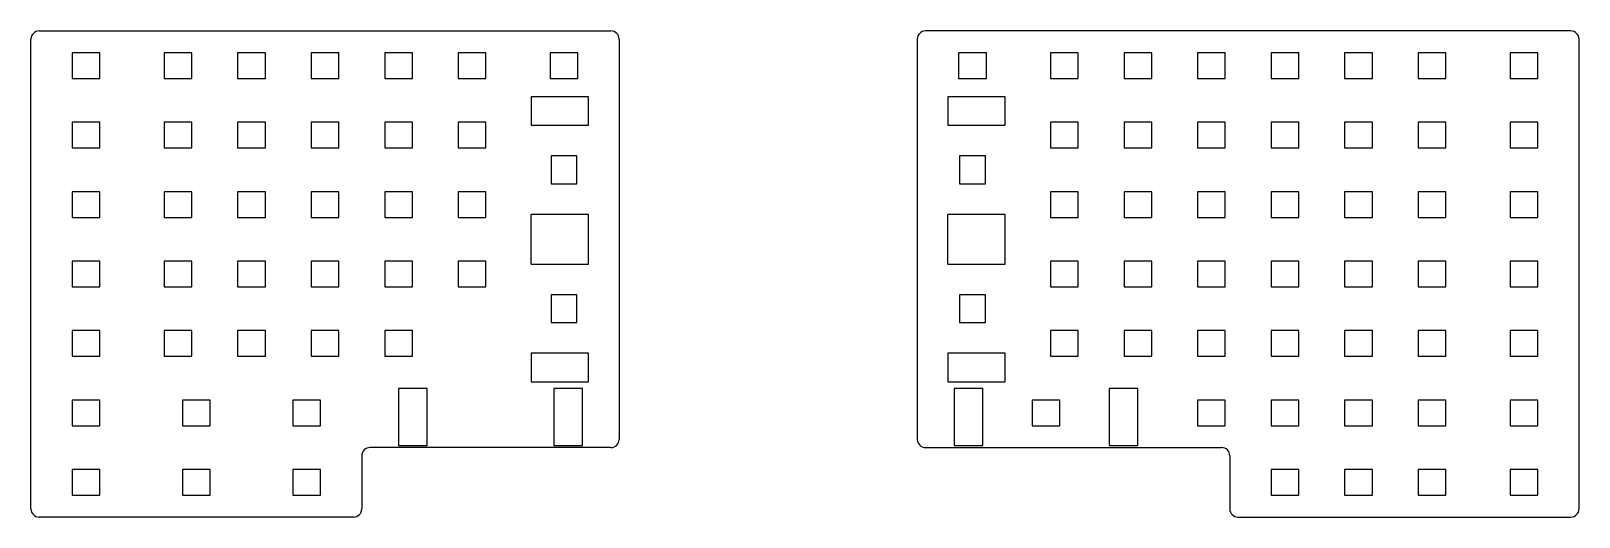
# Model space of a CAD drawing. Header units: millimetres. Extents: x 22 to 400, y -142 to -24.
import ezdxf

# ---------------------------------------------------------------- set-up
doc = ezdxf.new("R2010")
doc.units = ezdxf.units.MM

msp = doc.modelspace()

# ---------------------------------------------------------------- linework, layer by layer
for p, q in [((21.5, -140.5), (21.5, -25.5)), ((23.5, -23.5), (163.5, -23.5)), ((165.5, -25.5), (165.5, -123.5)), ((238.5, -25.5), (238.5, -123.5)), ((398.5, -23.5), (240.5, -23.5)), ((400.5, -140.5), (400.5, -25.5)), ((38.4, -28.85), (31.6, -28.85)), ((31.6, -28.85), (31.6, -35.15)), ((38.4, -35.15), (38.4, -28.85)), ((60.9, -28.85), (54.1, -28.85)), ((54.1, -28.85), (54.1, -35.15)), ((60.9, -35.15), (60.9, -28.85)), ((78.9, -28.85), (72.1, -28.85)), ((72.1, -28.85), (72.1, -35.15)), ((78.9, -35.15), (78.9, -28.85)), ((96.9, -28.85), (90.1, -28.85)), ((90.1, -28.85), (90.1, -35.15)), ((96.9, -35.15), (96.9, -28.85)), ((114.9, -28.85), (108.1, -28.85)), ((108.1, -28.85), (108.1, -35.15)), ((114.9, -35.15), (114.9, -28.85)), ((132.9, -28.85), (126.1, -28.85)), ((126.1, -28.85), (126.1, -35.15)), ((132.9, -35.15), (132.9, -28.85)), ((155.4, -28.85), (148.6, -28.85)), ((148.6, -28.85), (148.6, -35.15)), ((155.4, -35.15), (155.4, -28.85)), ((255.4, -28.85), (248.6, -28.85)), ((248.6, -28.85), (248.6, -35.15)), ((255.4, -35.15), (255.4, -28.85)), ((277.9, -28.85), (271.1, -28.85)), ((271.1, -28.85), (271.1, -35.15)), ((277.9, -35.15), (277.9, -28.85)), ((295.9, -28.85), (289.1, -28.85)), ((289.1, -28.85), (289.1, -35.15)), ((295.9, -35.15), (295.9, -28.85)), ((313.9, -28.85), (307.1, -28.85)), ((307.1, -28.85), (307.1, -35.15)), ((313.9, -35.15), (313.9, -28.85)), ((331.9, -28.85), (325.1, -28.85)), ((325.1, -28.85), (325.1, -35.15)), ((331.9, -35.15), (331.9, -28.85)), ((349.9, -28.85), (343.1, -28.85)), ((343.1, -28.85), (343.1, -35.15)), ((349.9, -35.15), (349.9, -28.85)), ((367.9, -28.85), (361.1, -28.85)), ((361.1, -28.85), (361.1, -35.15)), ((367.9, -35.15), (367.9, -28.85)), ((390.4, -28.85), (383.6, -28.85)), ((383.6, -28.85), (383.6, -35.15)), ((390.4, -35.15), (390.4, -28.85)), ((31.6, -35.15), (38.4, -35.15)), ((54.1, -35.15), (60.9, -35.15)), ((72.1, -35.15), (78.9, -35.15)), ((90.1, -35.15), (96.9, -35.15)), ((108.1, -35.15), (114.9, -35.15)), ((126.1, -35.15), (132.9, -35.15)), ((148.6, -35.15), (155.4, -35.15)), ((248.6, -35.15), (255.4, -35.15)), ((271.1, -35.15), (277.9, -35.15)), ((289.1, -35.15), (295.9, -35.15)), ((307.1, -35.15), (313.9, -35.15)), ((325.1, -35.15), (331.9, -35.15)), ((343.1, -35.15), (349.9, -35.15)), ((361.1, -35.15), (367.9, -35.15)), ((383.6, -35.15), (390.4, -35.15)), ((158, -39.6), (144, -39.6)), ((144, -39.6), (144, -46.6)), ((158, -46.6), (158, -39.6)), ((260, -39.6), (246, -39.6)), ((246, -39.6), (246, -46.6)), ((260, -46.6), (260, -39.6)), ((38.4, -45.85), (31.6, -45.85)), ((31.6, -45.85), (31.6, -52.15)), ((38.4, -52.15), (38.4, -45.85)), ((60.9, -45.85), (54.1, -45.85)), ((54.1, -45.85), (54.1, -52.15)), ((60.9, -52.15), (60.9, -45.85)), ((78.9, -45.85), (72.1, -45.85)), ((72.1, -45.85), (72.1, -52.15)), ((78.9, -52.15), (78.9, -45.85)), ((96.9, -45.85), (90.1, -45.85)), ((90.1, -45.85), (90.1, -52.15)), ((96.9, -52.15), (96.9, -45.85)), ((114.9, -45.85), (108.1, -45.85)), ((108.1, -45.85), (108.1, -52.15)), ((114.9, -52.15), (114.9, -45.85)), ((132.9, -45.85), (126.1, -45.85)), ((126.1, -45.85), (126.1, -52.15)), ((132.9, -52.15), (132.9, -45.85)), ((144, -46.6), (158, -46.6)), ((246, -46.6), (260, -46.6)), ((277.9, -45.85), (271.1, -45.85)), ((271.1, -45.85), (271.1, -52.15)), ((277.9, -52.15), (277.9, -45.85)), ((295.9, -45.85), (289.1, -45.85)), ((289.1, -45.85), (289.1, -52.15)), ((295.9, -52.15), (295.9, -45.85)), ((313.9, -45.85), (307.1, -45.85)), ((307.1, -45.85), (307.1, -52.15)), ((313.9, -52.15), (313.9, -45.85)), ((331.9, -45.85), (325.1, -45.85)), ((325.1, -45.85), (325.1, -52.15)), ((331.9, -52.15), (331.9, -45.85)), ((349.9, -45.85), (343.1, -45.85)), ((343.1, -45.85), (343.1, -52.15)), ((349.9, -52.15), (349.9, -45.85)), ((367.9, -45.85), (361.1, -45.85)), ((361.1, -45.85), (361.1, -52.15)), ((367.9, -52.15), (367.9, -45.85)), ((390.4, -45.85), (383.6, -45.85)), ((383.6, -45.85), (383.6, -52.15)), ((390.4, -52.15), (390.4, -45.85)), ((31.6, -52.15), (38.4, -52.15)), ((54.1, -52.15), (60.9, -52.15)), ((72.1, -52.15), (78.9, -52.15)), ((90.1, -52.15), (96.9, -52.15)), ((108.1, -52.15), (114.9, -52.15)), ((126.1, -52.15), (132.9, -52.15)), ((271.1, -52.15), (277.9, -52.15)), ((289.1, -52.15), (295.9, -52.15)), ((307.1, -52.15), (313.9, -52.15)), ((325.1, -52.15), (331.9, -52.15)), ((343.1, -52.15), (349.9, -52.15)), ((361.1, -52.15), (367.9, -52.15)), ((383.6, -52.15), (390.4, -52.15)), ((155.15, -54.1), (148.85, -54.1)), ((148.85, -54.1), (148.85, -60.9)), ((155.15, -60.9), (155.15, -54.1)), ((255.15, -54.1), (248.85, -54.1)), ((248.85, -54.1), (248.85, -60.9)), ((255.15, -60.9), (255.15, -54.1)), ((38.4, -62.85), (31.6, -62.85)), ((31.6, -62.85), (31.6, -69.15)), ((38.4, -69.15), (38.4, -62.85)), ((60.9, -62.85), (54.1, -62.85)), ((54.1, -62.85), (54.1, -69.15)), ((60.9, -69.15), (60.9, -62.85)), ((78.9, -62.85), (72.1, -62.85)), ((72.1, -62.85), (72.1, -69.15)), ((78.9, -69.15), (78.9, -62.85)), ((96.9, -62.85), (90.1, -62.85)), ((90.1, -62.85), (90.1, -69.15)), ((96.9, -69.15), (96.9, -62.85)), ((114.9, -62.85), (108.1, -62.85)), ((108.1, -62.85), (108.1, -69.15)), ((114.9, -69.15), (114.9, -62.85)), ((132.9, -62.85), (126.1, -62.85)), ((126.1, -62.85), (126.1, -69.15)), ((132.9, -69.15), (132.9, -62.85)), ((148.85, -60.9), (155.15, -60.9)), ((248.85, -60.9), (255.15, -60.9)), ((277.9, -62.85), (271.1, -62.85)), ((271.1, -62.85), (271.1, -69.15)), ((277.9, -69.15), (277.9, -62.85)), ((295.9, -62.85), (289.1, -62.85)), ((289.1, -62.85), (289.1, -69.15)), ((295.9, -69.15), (295.9, -62.85)), ((313.9, -62.85), (307.1, -62.85)), ((307.1, -62.85), (307.1, -69.15)), ((313.9, -69.15), (313.9, -62.85)), ((331.9, -62.85), (325.1, -62.85)), ((325.1, -62.85), (325.1, -69.15)), ((331.9, -69.15), (331.9, -62.85)), ((349.9, -62.85), (343.1, -62.85)), ((343.1, -62.85), (343.1, -69.15)), ((349.9, -69.15), (349.9, -62.85)), ((367.9, -62.85), (361.1, -62.85)), ((361.1, -62.85), (361.1, -69.15)), ((367.9, -69.15), (367.9, -62.85)), ((390.4, -62.85), (383.6, -62.85)), ((383.6, -62.85), (383.6, -69.15)), ((390.4, -69.15), (390.4, -62.85)), ((31.6, -69.15), (38.4, -69.15)), ((54.1, -69.15), (60.9, -69.15)), ((72.1, -69.15), (78.9, -69.15)), ((90.1, -69.15), (96.9, -69.15)), ((108.1, -69.15), (114.9, -69.15)), ((126.1, -69.15), (132.9, -69.15)), ((144, -80.6), (144, -68.4)), ((158, -68.4), (144, -68.4)), ((158, -80.6), (158, -68.4)), ((246, -80.6), (246, -68.4)), ((260, -68.4), (246, -68.4)), ((260, -80.6), (260, -68.4)), ((271.1, -69.15), (277.9, -69.15)), ((289.1, -69.15), (295.9, -69.15)), ((307.1, -69.15), (313.9, -69.15)), ((325.1, -69.15), (331.9, -69.15)), ((343.1, -69.15), (349.9, -69.15)), ((361.1, -69.15), (367.9, -69.15)), ((383.6, -69.15), (390.4, -69.15)), ((38.4, -79.85), (31.6, -79.85)), ((31.6, -79.85), (31.6, -86.15)), ((38.4, -86.15), (38.4, -79.85)), ((60.9, -79.85), (54.1, -79.85)), ((54.1, -79.85), (54.1, -86.15)), ((60.9, -86.15), (60.9, -79.85)), ((78.9, -79.85), (72.1, -79.85)), ((72.1, -79.85), (72.1, -86.15)), ((78.9, -86.15), (78.9, -79.85)), ((96.9, -79.85), (90.1, -79.85)), ((90.1, -79.85), (90.1, -86.15)), ((96.9, -86.15), (96.9, -79.85)), ((114.9, -79.85), (108.1, -79.85)), ((108.1, -79.85), (108.1, -86.15)), ((114.9, -86.15), (114.9, -79.85)), ((132.9, -79.85), (126.1, -79.85)), ((126.1, -79.85), (126.1, -86.15)), ((132.9, -86.15), (132.9, -79.85)), ((144, -80.6), (158, -80.6)), ((246, -80.6), (260, -80.6)), ((277.9, -79.85), (271.1, -79.85)), ((271.1, -79.85), (271.1, -86.15)), ((277.9, -86.15), (277.9, -79.85)), ((295.9, -79.85), (289.1, -79.85)), ((289.1, -79.85), (289.1, -86.15)), ((295.9, -86.15), (295.9, -79.85)), ((313.9, -79.85), (307.1, -79.85)), ((307.1, -79.85), (307.1, -86.15)), ((313.9, -86.15), (313.9, -79.85)), ((331.9, -79.85), (325.1, -79.85)), ((325.1, -79.85), (325.1, -86.15)), ((331.9, -86.15), (331.9, -79.85)), ((349.9, -79.85), (343.1, -79.85)), ((343.1, -79.85), (343.1, -86.15)), ((349.9, -86.15), (349.9, -79.85)), ((367.9, -79.85), (361.1, -79.85)), ((361.1, -79.85), (361.1, -86.15)), ((367.9, -86.15), (367.9, -79.85)), ((390.4, -79.85), (383.6, -79.85)), ((383.6, -79.85), (383.6, -86.15)), ((390.4, -86.15), (390.4, -79.85)), ((31.6, -86.15), (38.4, -86.15)), ((54.1, -86.15), (60.9, -86.15)), ((72.1, -86.15), (78.9, -86.15)), ((90.1, -86.15), (96.9, -86.15)), ((108.1, -86.15), (114.9, -86.15)), ((126.1, -86.15), (132.9, -86.15)), ((271.1, -86.15), (277.9, -86.15)), ((289.1, -86.15), (295.9, -86.15)), ((307.1, -86.15), (313.9, -86.15)), ((325.1, -86.15), (331.9, -86.15)), ((343.1, -86.15), (349.9, -86.15)), ((361.1, -86.15), (367.9, -86.15)), ((383.6, -86.15), (390.4, -86.15)), ((155.15, -88.1), (148.85, -88.1)), ((148.85, -88.1), (148.85, -94.9)), ((155.15, -94.9), (155.15, -88.1)), ((255.15, -88.1), (248.85, -88.1)), ((248.85, -88.1), (248.85, -94.9)), ((255.15, -94.9), (255.15, -88.1)), ((38.4, -96.85), (31.6, -96.85)), ((31.6, -96.85), (31.6, -103.15)), ((38.4, -103.15), (38.4, -96.85)), ((60.9, -96.85), (54.1, -96.85)), ((54.1, -96.85), (54.1, -103.15)), ((60.9, -103.15), (60.9, -96.85)), ((78.9, -96.85), (72.1, -96.85)), ((72.1, -96.85), (72.1, -103.15)), ((78.9, -103.15), (78.9, -96.85)), ((96.9, -96.85), (90.1, -96.85)), ((90.1, -96.85), (90.1, -103.15)), ((96.9, -103.15), (96.9, -96.85)), ((114.9, -96.85), (108.1, -96.85)), ((108.1, -96.85), (108.1, -103.15)), ((114.9, -103.15), (114.9, -96.85)), ((148.85, -94.9), (155.15, -94.9)), ((248.85, -94.9), (255.15, -94.9)), ((277.9, -96.85), (271.1, -96.85)), ((271.1, -96.85), (271.1, -103.15)), ((277.9, -103.15), (277.9, -96.85)), ((295.9, -96.85), (289.1, -96.85)), ((289.1, -96.85), (289.1, -103.15)), ((295.9, -103.15), (295.9, -96.85)), ((313.9, -96.85), (307.1, -96.85)), ((307.1, -96.85), (307.1, -103.15)), ((313.9, -103.15), (313.9, -96.85)), ((331.9, -96.85), (325.1, -96.85)), ((325.1, -96.85), (325.1, -103.15)), ((331.9, -103.15), (331.9, -96.85)), ((349.9, -96.85), (343.1, -96.85)), ((343.1, -96.85), (343.1, -103.15)), ((349.9, -103.15), (349.9, -96.85)), ((367.9, -96.85), (361.1, -96.85)), ((361.1, -96.85), (361.1, -103.15)), ((367.9, -103.15), (367.9, -96.85)), ((390.4, -96.85), (383.6, -96.85)), ((383.6, -96.85), (383.6, -103.15)), ((390.4, -103.15), (390.4, -96.85)), ((31.6, -103.15), (38.4, -103.15)), ((54.1, -103.15), (60.9, -103.15)), ((72.1, -103.15), (78.9, -103.15)), ((90.1, -103.15), (96.9, -103.15)), ((108.1, -103.15), (114.9, -103.15)), ((158, -102.4), (144, -102.4)), ((144, -102.4), (144, -109.4)), ((158, -109.4), (158, -102.4)), ((260, -102.4), (246, -102.4)), ((246, -102.4), (246, -109.4)), ((260, -109.4), (260, -102.4)), ((271.1, -103.15), (277.9, -103.15)), ((289.1, -103.15), (295.9, -103.15)), ((307.1, -103.15), (313.9, -103.15)), ((325.1, -103.15), (331.9, -103.15)), ((343.1, -103.15), (349.9, -103.15)), ((361.1, -103.15), (367.9, -103.15)), ((383.6, -103.15), (390.4, -103.15)), ((144, -109.4), (158, -109.4)), ((246, -109.4), (260, -109.4)), ((118.5, -111), (111.5, -111)), ((111.5, -111), (111.5, -125)), ((118.5, -125), (118.5, -111)), ((156.5, -111), (149.5, -111)), ((149.5, -111), (149.5, -125)), ((156.5, -125), (156.5, -111)), ((254.5, -111), (247.5, -111)), ((247.5, -111), (247.5, -125)), ((254.5, -125), (254.5, -111)), ((292.5, -111), (285.5, -111)), ((285.5, -111), (285.5, -125)), ((292.5, -125), (292.5, -111)), ((38.4, -113.85), (31.6, -113.85)), ((31.6, -113.85), (31.6, -120.15)), ((38.4, -120.15), (38.4, -113.85)), ((65.4, -113.85), (58.6, -113.85)), ((58.6, -113.85), (58.6, -120.15)), ((65.4, -120.15), (65.4, -113.85)), ((92.4, -113.85), (85.6, -113.85)), ((85.6, -113.85), (85.6, -120.15)), ((92.4, -120.15), (92.4, -113.85)), ((273.4, -113.85), (266.6, -113.85)), ((266.6, -113.85), (266.6, -120.15)), ((273.4, -120.15), (273.4, -113.85)), ((313.9, -113.85), (307.1, -113.85)), ((307.1, -113.85), (307.1, -120.15)), ((313.9, -120.15), (313.9, -113.85)), ((331.9, -113.85), (325.1, -113.85)), ((325.1, -113.85), (325.1, -120.15)), ((331.9, -120.15), (331.9, -113.85)), ((349.9, -113.85), (343.1, -113.85)), ((343.1, -113.85), (343.1, -120.15)), ((349.9, -120.15), (349.9, -113.85)), ((367.9, -113.85), (361.1, -113.85)), ((361.1, -113.85), (361.1, -120.15)), ((367.9, -120.15), (367.9, -113.85)), ((390.4, -113.85), (383.6, -113.85)), ((383.6, -113.85), (383.6, -120.15)), ((390.4, -120.15), (390.4, -113.85)), ((31.6, -120.15), (38.4, -120.15)), ((58.6, -120.15), (65.4, -120.15)), ((85.6, -120.15), (92.4, -120.15)), ((266.6, -120.15), (273.4, -120.15)), ((307.1, -120.15), (313.9, -120.15)), ((325.1, -120.15), (331.9, -120.15)), ((343.1, -120.15), (349.9, -120.15)), ((361.1, -120.15), (367.9, -120.15)), ((383.6, -120.15), (390.4, -120.15)), ((111.5, -125), (118.5, -125)), ((149.5, -125), (156.5, -125)), ((247.5, -125), (254.5, -125)), ((285.5, -125), (292.5, -125)), ((102.5, -127.5), (102.5, -140.5)), ((163.5, -125.5), (104.5, -125.5)), ((240.5, -125.5), (313, -125.5)), ((315, -127.5), (315, -140.5)), ((38.4, -130.85), (31.6, -130.85)), ((31.6, -130.85), (31.6, -137.15)), ((38.4, -137.15), (38.4, -130.85)), ((65.4, -130.85), (58.6, -130.85)), ((58.6, -130.85), (58.6, -137.15)), ((65.4, -137.15), (65.4, -130.85)), ((92.4, -130.85), (85.6, -130.85)), ((85.6, -130.85), (85.6, -137.15)), ((92.4, -137.15), (92.4, -130.85)), ((331.9, -130.85), (325.1, -130.85)), ((325.1, -130.85), (325.1, -137.15)), ((331.9, -137.15), (331.9, -130.85)), ((349.9, -130.85), (343.1, -130.85)), ((343.1, -130.85), (343.1, -137.15)), ((349.9, -137.15), (349.9, -130.85)), ((367.9, -130.85), (361.1, -130.85)), ((361.1, -130.85), (361.1, -137.15)), ((367.9, -137.15), (367.9, -130.85)), ((390.4, -130.85), (383.6, -130.85)), ((383.6, -130.85), (383.6, -137.15)), ((390.4, -137.15), (390.4, -130.85)), ((31.6, -137.15), (38.4, -137.15)), ((58.6, -137.15), (65.4, -137.15)), ((85.6, -137.15), (92.4, -137.15)), ((325.1, -137.15), (331.9, -137.15)), ((343.1, -137.15), (349.9, -137.15)), ((361.1, -137.15), (367.9, -137.15)), ((383.6, -137.15), (390.4, -137.15)), ((100.5, -142.5), (23.5, -142.5)), ((317, -142.5), (398.5, -142.5))]:
    msp.add_line(p, q)
for centre, start, end in [((23.5, -25.5), 90, 180), ((163.5, -25.5), 0, 90), ((240.5, -25.5), 90, 180), ((398.5, -25.5), 0, 90), ((163.5, -123.5), 270, 0), ((240.5, -123.5), 180, 270), ((104.5, -127.5), 90, 180), ((313, -127.5), 0, 90), ((23.5, -140.5), 180, 270), ((100.5, -140.5), 270, 0), ((317, -140.5), 180, 270), ((398.5, -140.5), 270, 0)]:
    msp.add_arc(centre, 2, start, end)

doc.saveas('drawing.dxf')
